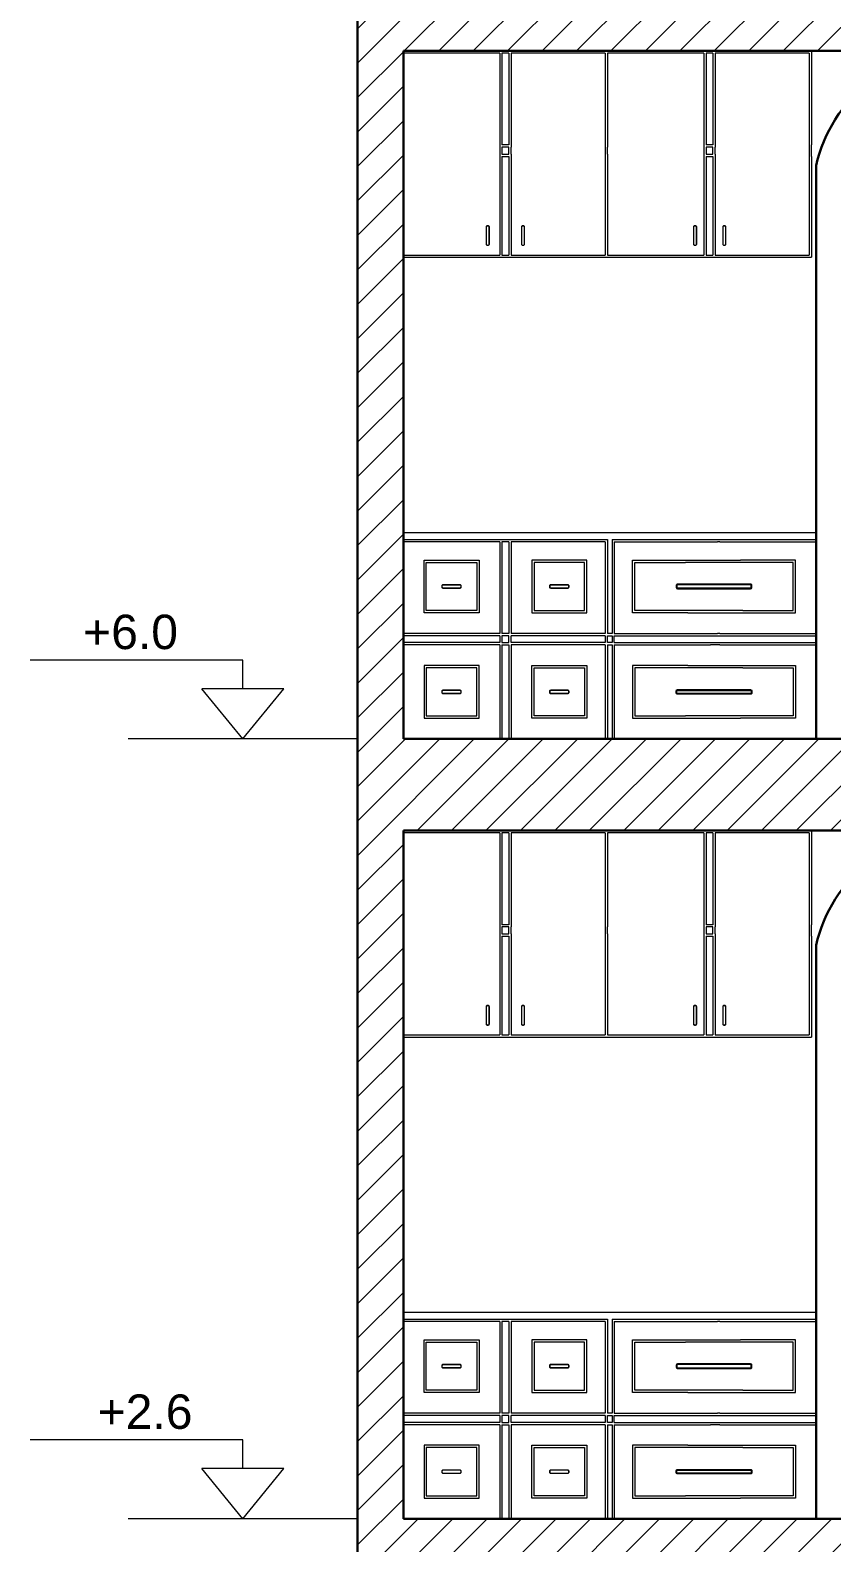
# Model space of a CAD drawing. Header units: inches. Extents: x 31 to 62.3, y 33.7 to 54.4.
# Drawn here: x 32.63 to 36.13, y 37.83 to 44.42 of the extents above; entities that cross this region are included whole.
import ezdxf

# ---------------------------------------------------------------- set-up
doc = ezdxf.new("R2010")
doc.units = ezdxf.units.IN
doc.header["$LTSCALE"] = 0.9
doc.header["$MEASUREMENT"] = 0
doc.styles.get("Standard").update_dxf_attribs({"font": 'arial.ttf'})

msp = doc.modelspace()

# ---------------------------------------------------------------- hatches: boundary and pattern name
at = {"lineweight": 9}
h = msp.add_hatch(dxfattribs=at)
h.set_pattern_fill('ANSI31', color=256, scale=0.85)
h.paths.add_polyline_path([(42.41094, 51.5321), (34.06094, 51.5321), (34.06094, 51.1221), (34.26094, 51.1221), (34.26094, 51.1321), (42.41094, 51.1321)])
h.paths.add_polyline_path([(42.41094, 48.1321), (34.26094, 48.1321), (34.06094, 48.1321), (34.06094, 47.7321), (34.26094, 47.7321), (42.41094, 47.7321)])
h.paths.add_polyline_path([(34.26094, 51.1221), (34.06094, 51.1221), (34.06094, 48.1321), (34.26094, 48.1321)])
h.paths.add_polyline_path([(34.26094, 47.7321), (34.06094, 47.7321), (34.06094, 44.7321), (34.26094, 44.7321)])
h.paths.add_polyline_path([(42.41094, 44.7321), (34.26094, 44.7321), (34.06094, 44.7321), (34.06094, 44.3321), (34.26094, 44.3321), (35.15094, 44.3321), (42.41094, 44.3321)])
h.paths.add_polyline_path([(34.26094, 44.3321), (34.06094, 44.3321), (34.06094, 41.33201), (34.26094, 41.33201)])
h.paths.add_polyline_path([(42.21094, 41.3321), (34.26094, 41.3321), (34.26094, 41.33201), (34.06094, 41.33201), (34.06094, 40.9221), (34.26094, 40.9221), (34.26094, 40.9321), (42.21094, 40.9321)])
h.paths.add_polyline_path([(34.26094, 40.9221), (34.06094, 40.9221), (34.06094, 37.3321), (34.26094, 37.3321), (34.26094, 37.5321), (42.41094, 37.5321), (42.41094, 37.9321), (34.26094, 37.9321)])
h.paths.add_polyline_path([(42.41094, 40.9321), (42.21094, 40.9321), (42.21094, 37.9321), (42.41094, 37.9321)])
h.paths.add_polyline_path([(45.21094, 40.9321), (45.01094, 40.9321), (45.01094, 37.9321), (45.21094, 37.9321)])
h.paths.add_polyline_path([(45.21094, 44.3321), (45.01094, 44.3321), (45.01094, 41.3321), (45.21094, 41.3321)])
h.paths.add_polyline_path([(42.41094, 44.3321), (42.21094, 44.3321), (42.21094, 41.3321), (42.41094, 41.3321)])
h.paths.add_polyline_path([(45.21094, 47.7321), (45.01094, 47.7321), (45.01094, 44.7321), (45.21094, 44.7321)])
h.paths.add_polyline_path([(42.41094, 47.7321), (42.21094, 47.7321), (42.21094, 44.7321), (42.41094, 44.7321)])
h.paths.add_polyline_path([(45.21094, 51.1321), (45.01094, 51.1321), (45.01094, 48.1321), (45.21094, 48.1321)])
h.paths.add_polyline_path([(42.41094, 51.1321), (42.21094, 51.1321), (42.21094, 48.1321), (42.41094, 48.1321)])

# ---------------------------------------------------------------- linework, layer by layer
at = {"lineweight": 30}
for p, q in [((34.26094, 44.3321), (42.41094, 44.3321)), ((34.26094, 44.3321), (34.26094, 41.3321)), ((36.06094, 43.8321), (36.06094, 41.3321)), ((42.41094, 41.3321), (34.26094, 41.3321)), ((34.26094, 40.9321), (42.41094, 40.9321)), ((34.26094, 40.9321), (34.26094, 37.9321)), ((36.06094, 40.4321), (36.06094, 37.9321)), ((42.41094, 37.9321), (34.26094, 37.9321))]:
    msp.add_line(p, q, dxfattribs=at)
at = {"lineweight": 9}
for p, q in [((34.26094, 44.3321), (35.15094, 44.3321)), ((34.26094, 43.4321), (34.26094, 43.4421)), ((33.56094, 41.6761), (32.63362, 41.6761)), ((33.56094, 41.55034), (33.56094, 41.6761)), ((33.56094, 41.3321), (33.38225, 41.55034)), ((33.73963, 41.55034), (33.38225, 41.55034)), ((33.56094, 41.3321), (33.73963, 41.55034)), ((34.06094, 41.3321), (33.06094, 41.3321)), ((33.56094, 38.2761), (32.63362, 38.2761)), ((33.56094, 38.15034), (33.56094, 38.2761)), ((33.56094, 37.9321), (33.38225, 38.15034)), ((33.73963, 38.15034), (33.38225, 38.15034)), ((33.56094, 37.9321), (33.73963, 38.15034)), ((34.06094, 37.9321), (33.06094, 37.9321))]:
    msp.add_line(p, q, dxfattribs=at)
at = {"color": 32, "lineweight": 9, "true_color": 0xcd6928}
for p, q in [((34.68094, 44.3221), (34.26094, 44.3221)), ((34.68094, 44.3221), (34.68094, 43.92215)), ((34.72094, 44.3221), (34.69094, 44.3221)), ((34.69094, 44.3221), (34.69094, 43.92215)), ((34.72094, 44.3221), (34.72094, 43.92215)), ((35.14094, 44.3221), (34.73094, 44.3221)), ((34.73094, 44.3221), (34.73094, 43.92215)), ((35.14094, 44.3221), (35.14094, 43.92215)), ((35.15094, 44.3221), (35.15094, 43.92215)), ((35.57094, 44.3221), (35.15094, 44.3221)), ((35.57094, 44.3221), (35.57094, 43.92215)), ((35.61094, 44.3221), (35.58094, 44.3221)), ((35.58094, 44.3221), (35.58094, 43.92215)), ((35.61094, 44.3221), (35.61094, 43.92215)), ((36.03094, 44.3221), (35.62094, 44.3221)), ((35.62094, 44.3221), (35.62094, 43.92215)), ((36.03094, 44.3221), (36.03094, 43.92215)), ((36.04094, 44.3321), (36.04094, 43.92215)), ((34.68094, 43.92215), (34.68094, 43.91215)), ((34.73094, 43.92215), (34.73094, 43.91215)), ((35.14094, 43.92215), (35.14094, 43.91215)), ((35.15094, 43.92215), (35.15094, 43.91215)), ((35.57094, 43.92215), (35.57094, 43.91215)), ((35.62094, 43.92215), (35.62094, 43.91215)), ((36.03094, 43.92215), (36.03094, 43.91215)), ((36.04094, 43.87215), (36.04094, 43.92215)), ((34.68094, 43.88215), (34.68094, 43.87215)), ((34.68094, 43.87215), (34.68094, 43.46219)), ((34.69094, 43.87215), (34.69094, 43.46219)), ((34.72094, 43.87215), (34.72094, 43.46219)), ((34.73094, 43.88215), (34.73094, 43.87215)), ((34.73094, 43.87215), (34.73094, 43.46219)), ((35.14094, 43.88215), (35.14094, 43.87215)), ((35.14094, 43.87215), (35.14094, 43.46219)), ((35.15094, 43.88215), (35.15094, 43.91215)), ((35.15094, 43.88215), (35.15094, 43.87215)), ((35.15094, 43.87215), (35.15094, 43.46219)), ((35.57094, 43.88215), (35.57094, 43.87215)), ((35.57094, 43.87215), (35.57094, 43.46219)), ((35.58094, 43.87215), (35.58094, 43.46219)), ((35.61094, 43.87215), (35.61094, 43.46219)), ((35.62094, 43.88215), (35.62094, 43.87215)), ((35.62094, 43.87215), (35.62094, 43.46219)), ((36.03094, 43.88215), (36.03094, 43.87215)), ((36.03094, 43.87215), (36.03094, 43.46219)), ((36.04094, 43.87215), (36.04094, 43.46219)), ((34.68094, 43.46219), (34.68094, 43.4421)), ((34.69094, 43.46219), (34.69094, 43.4421)), ((34.72094, 43.46219), (34.72094, 43.4421)), ((34.73094, 43.46219), (34.73094, 43.4421)), ((35.14094, 43.46219), (35.14094, 43.4421)), ((35.15094, 43.46219), (35.15094, 43.4421)), ((35.57094, 43.46219), (35.57094, 43.4421)), ((35.58094, 43.46219), (35.58094, 43.4421)), ((35.61094, 43.46219), (35.61094, 43.4421)), ((35.62094, 43.46219), (35.62094, 43.4421)), ((36.03094, 43.46219), (36.03094, 43.4421)), ((36.04094, 43.46219), (36.04094, 43.4321)), ((34.26094, 43.4421), (34.68094, 43.4421)), ((34.26094, 43.4321), (34.92571, 43.4321)), ((34.69094, 43.4421), (34.72094, 43.4421)), ((34.73094, 43.4421), (35.14094, 43.4421)), ((34.92571, 43.4321), (35.15094, 43.4321)), ((35.15094, 43.4421), (35.57094, 43.4421)), ((35.15094, 43.4321), (35.81571, 43.4321)), ((35.58094, 43.4421), (35.61094, 43.4421)), ((35.62094, 43.4421), (36.03094, 43.4421)), ((35.81571, 43.4321), (36.04094, 43.4321)), ((34.26094, 42.23201), (36.06094, 42.23201)), ((34.26094, 42.20201), (35.15094, 42.20201)), ((34.68094, 42.19201), (34.26094, 42.19201)), ((34.68094, 42.19201), (34.68094, 41.79206)), ((34.72094, 42.19201), (34.69094, 42.19201)), ((34.69094, 42.19201), (34.69094, 41.79206)), ((34.72094, 42.19201), (34.72094, 41.79206)), ((35.14094, 42.19201), (34.73094, 42.19201)), ((34.73094, 42.19201), (34.73094, 41.79206)), ((35.14094, 42.19201), (35.14094, 41.79206)), ((35.15094, 42.20201), (35.15094, 41.79206)), ((35.17094, 42.20201), (35.17094, 41.79206)), ((35.17094, 42.20201), (36.06094, 42.20201)), ((35.18094, 42.19201), (35.18094, 41.79206)), ((35.18094, 42.19201), (35.59094, 42.19201)), ((35.59094, 42.19201), (35.60094, 42.19201)), ((35.60094, 42.19201), (35.63094, 42.19201)), ((35.64094, 42.19201), (35.63094, 42.19201)), ((35.64094, 42.19201), (36.06094, 42.19201)), ((35.26094, 42.11201), (35.50094, 42.11201)), ((35.26094, 41.88206), (35.26094, 42.11201)), ((35.27094, 42.10201), (35.49094, 42.10201)), ((35.27094, 41.89206), (35.27094, 42.10201)), ((35.74094, 42.10201), (35.49094, 42.10201)), ((35.50094, 42.11201), (35.73094, 42.11201)), ((35.97094, 42.11201), (35.73094, 42.11201)), ((35.96094, 42.10201), (35.74094, 42.10201)), ((35.96094, 41.89206), (35.96094, 42.10201)), ((35.97094, 41.88206), (35.97094, 42.11201)), ((35.50094, 41.88206), (35.26094, 41.88206)), ((35.49094, 41.89206), (35.27094, 41.89206)), ((35.74094, 41.89206), (35.49094, 41.89206)), ((35.50094, 41.88206), (35.73094, 41.88206)), ((35.73094, 41.88206), (35.97094, 41.88206)), ((35.74094, 41.89206), (35.96094, 41.89206)), ((34.68094, 41.79206), (34.26094, 41.79206)), ((34.68094, 41.78206), (34.26094, 41.78206)), ((34.68094, 41.75206), (34.26094, 41.75206)), ((35.14094, 41.79206), (34.73094, 41.79206)), ((35.14094, 41.78206), (34.73094, 41.78206)), ((35.14094, 41.75206), (34.73094, 41.75206)), ((35.18094, 41.79206), (35.59094, 41.79206)), ((35.18094, 41.78206), (35.59094, 41.78206)), ((35.18094, 41.75206), (35.59094, 41.75206)), ((35.59094, 41.79206), (35.60094, 41.79206)), ((35.59094, 41.78206), (35.64094, 41.78206)), ((35.59094, 41.75206), (35.64094, 41.75206)), ((35.64094, 41.79206), (35.63094, 41.79206)), ((35.64094, 41.79206), (36.06094, 41.79206)), ((35.64094, 41.78206), (36.06094, 41.78206)), ((35.64094, 41.75206), (36.06094, 41.75206)), ((34.68094, 41.74206), (34.26094, 41.74206)), ((34.68094, 41.74206), (34.68094, 41.3321)), ((34.69094, 41.74206), (34.69094, 41.3321)), ((34.72094, 41.74206), (34.72094, 41.3321)), ((35.14094, 41.74206), (34.73094, 41.74206)), ((34.73094, 41.74206), (34.73094, 41.3321)), ((35.14094, 41.74206), (35.14094, 41.3321)), ((35.15094, 41.74206), (35.15094, 41.3321)), ((35.17094, 41.74206), (35.17094, 41.3321)), ((35.18094, 41.74206), (35.59094, 41.74206)), ((35.18094, 41.74206), (35.18094, 41.3321)), ((35.59094, 41.74206), (35.60094, 41.74206)), ((35.64094, 41.74206), (35.63094, 41.74206)), ((35.64094, 41.74206), (36.06094, 41.74206)), ((35.50094, 41.65206), (35.26094, 41.65206)), ((35.26094, 41.65206), (35.26094, 41.4221)), ((35.49094, 41.64206), (35.27094, 41.64206)), ((35.27094, 41.64206), (35.27094, 41.4321)), ((35.74094, 41.64206), (35.49094, 41.64206)), ((35.50094, 41.65206), (35.73094, 41.65206)), ((35.73094, 41.65206), (35.97094, 41.65206)), ((35.74094, 41.64206), (35.96094, 41.64206)), ((35.96094, 41.64206), (35.96094, 41.4321)), ((35.97094, 41.65206), (35.97094, 41.4221)), ((35.26094, 41.4221), (35.50094, 41.4221)), ((35.27094, 41.4321), (35.49094, 41.4321)), ((35.74094, 41.4321), (35.49094, 41.4321)), ((35.50094, 41.4221), (35.73094, 41.4221)), ((35.97094, 41.4221), (35.73094, 41.4221)), ((35.96094, 41.4321), (35.74094, 41.4321)), ((34.68094, 40.9221), (34.26094, 40.9221)), ((34.68094, 40.9221), (34.68094, 40.52215)), ((34.72094, 40.9221), (34.69094, 40.9221)), ((34.69094, 40.9221), (34.69094, 40.52215)), ((34.72094, 40.9221), (34.72094, 40.52215)), ((35.14094, 40.9221), (34.73094, 40.9221)), ((34.73094, 40.9221), (34.73094, 40.52215)), ((35.14094, 40.9221), (35.14094, 40.52215)), ((35.15094, 40.9221), (35.15094, 40.52215)), ((35.57094, 40.9221), (35.15094, 40.9221)), ((35.57094, 40.9221), (35.57094, 40.52215)), ((35.61094, 40.9221), (35.58094, 40.9221)), ((35.58094, 40.9221), (35.58094, 40.52215)), ((35.61094, 40.9221), (35.61094, 40.52215)), ((36.03094, 40.9221), (35.62094, 40.9221)), ((35.62094, 40.9221), (35.62094, 40.52215)), ((36.03094, 40.9221), (36.03094, 40.52215)), ((36.04094, 40.9321), (36.04094, 40.52215)), ((34.68094, 40.52215), (34.68094, 40.51215)), ((34.73094, 40.52215), (34.73094, 40.51215)), ((35.14094, 40.52215), (35.14094, 40.51215)), ((35.15094, 40.52215), (35.15094, 40.51215)), ((35.15094, 40.48215), (35.15094, 40.51215)), ((35.57094, 40.52215), (35.57094, 40.51215)), ((35.62094, 40.52215), (35.62094, 40.51215)), ((36.03094, 40.52215), (36.03094, 40.51215)), ((36.04094, 40.47215), (36.04094, 40.52215)), ((34.68094, 40.48215), (34.68094, 40.47215)), ((34.68094, 40.47215), (34.68094, 40.06219)), ((34.69094, 40.47215), (34.69094, 40.06219)), ((34.72094, 40.47215), (34.72094, 40.06219)), ((34.73094, 40.48215), (34.73094, 40.47215)), ((34.73094, 40.47215), (34.73094, 40.06219)), ((35.14094, 40.48215), (35.14094, 40.47215)), ((35.14094, 40.47215), (35.14094, 40.06219)), ((35.15094, 40.48215), (35.15094, 40.47215)), ((35.15094, 40.47215), (35.15094, 40.06219)), ((35.57094, 40.48215), (35.57094, 40.47215)), ((35.57094, 40.47215), (35.57094, 40.06219)), ((35.58094, 40.47215), (35.58094, 40.06219)), ((35.61094, 40.47215), (35.61094, 40.06219)), ((35.62094, 40.48215), (35.62094, 40.47215)), ((35.62094, 40.47215), (35.62094, 40.06219)), ((36.03094, 40.48215), (36.03094, 40.47215)), ((36.03094, 40.47215), (36.03094, 40.06219)), ((36.04094, 40.47215), (36.04094, 40.06219)), ((34.26094, 40.0421), (34.68094, 40.0421)), ((34.26094, 40.0321), (34.92571, 40.0321)), ((34.68094, 40.06219), (34.68094, 40.0421)), ((34.69094, 40.06219), (34.69094, 40.0421)), ((34.69094, 40.0421), (34.72094, 40.0421)), ((34.72094, 40.06219), (34.72094, 40.0421)), ((34.73094, 40.06219), (34.73094, 40.0421)), ((34.73094, 40.0421), (35.14094, 40.0421)), ((34.92571, 40.0321), (35.15094, 40.0321)), ((35.14094, 40.06219), (35.14094, 40.0421)), ((35.15094, 40.06219), (35.15094, 40.0421)), ((35.15094, 40.0421), (35.57094, 40.0421)), ((35.15094, 40.0321), (35.81571, 40.0321)), ((35.57094, 40.06219), (35.57094, 40.0421)), ((35.58094, 40.06219), (35.58094, 40.0421)), ((35.58094, 40.0421), (35.61094, 40.0421)), ((35.61094, 40.06219), (35.61094, 40.0421)), ((35.62094, 40.06219), (35.62094, 40.0421)), ((35.62094, 40.0421), (36.03094, 40.0421)), ((35.81571, 40.0321), (36.04094, 40.0321)), ((36.03094, 40.06219), (36.03094, 40.0421)), ((36.04094, 40.06219), (36.04094, 40.0321)), ((34.26094, 38.83201), (36.06094, 38.83201)), ((34.26094, 38.80201), (35.15094, 38.80201)), ((34.68094, 38.79201), (34.26094, 38.79201)), ((34.68094, 38.79201), (34.68094, 38.39206)), ((34.72094, 38.79201), (34.69094, 38.79201)), ((34.69094, 38.79201), (34.69094, 38.39206)), ((34.72094, 38.79201), (34.72094, 38.39206)), ((35.14094, 38.79201), (34.73094, 38.79201)), ((34.73094, 38.79201), (34.73094, 38.39206)), ((35.14094, 38.79201), (35.14094, 38.39206)), ((35.15094, 38.80201), (35.15094, 38.39206)), ((35.17094, 38.80201), (36.06094, 38.80201)), ((35.17094, 38.80201), (35.17094, 38.39206)), ((35.18094, 38.79201), (35.59094, 38.79201)), ((35.18094, 38.79201), (35.18094, 38.39206)), ((35.59094, 38.79201), (35.60094, 38.79201)), ((35.60094, 38.79201), (35.63094, 38.79201)), ((35.64094, 38.79201), (35.63094, 38.79201)), ((35.64094, 38.79201), (36.06094, 38.79201)), ((35.26094, 38.71201), (35.50094, 38.71201)), ((35.26094, 38.48206), (35.26094, 38.71201)), ((35.27094, 38.70201), (35.49094, 38.70201)), ((35.27094, 38.49206), (35.27094, 38.70201)), ((35.74094, 38.70201), (35.49094, 38.70201)), ((35.50094, 38.71201), (35.73094, 38.71201)), ((35.97094, 38.71201), (35.73094, 38.71201)), ((35.96094, 38.70201), (35.74094, 38.70201)), ((35.96094, 38.49206), (35.96094, 38.70201)), ((35.97094, 38.48206), (35.97094, 38.71201)), ((35.50094, 38.48206), (35.26094, 38.48206)), ((35.49094, 38.49206), (35.27094, 38.49206)), ((35.74094, 38.49206), (35.49094, 38.49206)), ((35.50094, 38.48206), (35.73094, 38.48206)), ((35.73094, 38.48206), (35.97094, 38.48206)), ((35.74094, 38.49206), (35.96094, 38.49206)), ((34.68094, 38.39206), (34.26094, 38.39206)), ((35.14094, 38.39206), (34.73094, 38.39206)), ((35.18094, 38.39206), (35.59094, 38.39206)), ((35.59094, 38.39206), (35.60094, 38.39206)), ((35.64094, 38.39206), (35.63094, 38.39206)), ((35.64094, 38.39206), (36.06094, 38.39206)), ((34.68094, 38.38206), (34.26094, 38.38206)), ((34.68094, 38.35206), (34.26094, 38.35206)), ((34.68094, 38.34206), (34.26094, 38.34206)), ((34.68094, 38.34206), (34.68094, 37.9321)), ((34.69094, 38.34206), (34.69094, 37.9321)), ((34.72094, 38.34206), (34.72094, 37.9321)), ((35.14094, 38.38206), (34.73094, 38.38206)), ((35.14094, 38.35206), (34.73094, 38.35206)), ((35.14094, 38.34206), (34.73094, 38.34206)), ((34.73094, 38.34206), (34.73094, 37.9321)), ((35.14094, 38.34206), (35.14094, 37.9321)), ((35.15094, 38.34206), (35.15094, 37.9321)), ((35.17094, 38.34206), (35.17094, 37.9321)), ((35.18094, 38.38206), (35.59094, 38.38206)), ((35.18094, 38.35206), (35.59094, 38.35206)), ((35.18094, 38.34206), (35.18094, 37.9321)), ((35.18094, 38.34206), (35.59094, 38.34206)), ((35.59094, 38.38206), (35.64094, 38.38206)), ((35.59094, 38.35206), (35.64094, 38.35206)), ((35.59094, 38.34206), (35.60094, 38.34206)), ((35.64094, 38.34206), (35.63094, 38.34206)), ((35.64094, 38.38206), (36.06094, 38.38206)), ((35.64094, 38.35206), (36.06094, 38.35206)), ((35.64094, 38.34206), (36.06094, 38.34206)), ((35.50094, 38.25206), (35.26094, 38.25206)), ((35.26094, 38.25206), (35.26094, 38.0221)), ((35.50094, 38.25206), (35.73094, 38.25206)), ((35.73094, 38.25206), (35.97094, 38.25206)), ((35.97094, 38.25206), (35.97094, 38.0221)), ((35.49094, 38.24206), (35.27094, 38.24206)), ((35.27094, 38.24206), (35.27094, 38.0321)), ((35.74094, 38.24206), (35.49094, 38.24206)), ((35.74094, 38.24206), (35.96094, 38.24206)), ((35.96094, 38.24206), (35.96094, 38.0321)), ((35.26094, 38.0221), (35.50094, 38.0221)), ((35.27094, 38.0321), (35.49094, 38.0321)), ((35.74094, 38.0321), (35.49094, 38.0321)), ((35.50094, 38.0221), (35.73094, 38.0221)), ((35.97094, 38.0221), (35.73094, 38.0221)), ((35.96094, 38.0321), (35.74094, 38.0321))]:
    msp.add_line(p, q, dxfattribs=at)
at = {"lineweight": 30}
msp.add_lwpolyline([(34.06094, 37.3321), (34.06094, 51.5321), (42.41094, 51.5321)], dxfattribs=at)
at = {"color": 32, "lineweight": 9, "true_color": 0xcd6928}
for points in [[(34.72094, 43.92215), (34.69094, 43.92215)], [(35.61094, 43.92215), (35.58094, 43.92215)], [(34.68094, 43.91215), (34.68094, 43.88215)], [(34.69094, 43.87215), (34.72094, 43.87215)], [(34.73094, 43.88215), (34.73094, 43.91215)], [(35.14094, 43.91215), (35.14094, 43.88215)], [(35.57094, 43.91215), (35.57094, 43.88215)], [(35.58094, 43.87215), (35.61094, 43.87215)], [(35.62094, 43.88215), (35.62094, 43.91215)], [(36.03094, 43.91215), (36.03094, 43.88215)], [(34.68094, 41.78206), (34.68094, 41.75206)], [(34.72094, 41.79206), (34.69094, 41.79206)], [(34.73094, 41.75206), (34.73094, 41.78206)], [(35.14094, 41.78206), (35.14094, 41.75206)], [(35.17094, 41.79206), (35.15094, 41.79206)], [(35.18094, 41.75206), (35.18094, 41.78206)], [(35.60094, 41.79206), (35.63094, 41.79206)], [(34.69094, 41.74206), (34.72094, 41.74206)], [(35.15094, 41.74206), (35.17094, 41.74206)], [(35.63094, 41.74206), (35.60094, 41.74206)], [(34.68094, 40.51215), (34.68094, 40.48215)], [(34.72094, 40.52215), (34.69094, 40.52215)], [(34.73094, 40.48215), (34.73094, 40.51215)], [(35.14094, 40.51215), (35.14094, 40.48215)], [(35.57094, 40.51215), (35.57094, 40.48215)], [(35.61094, 40.52215), (35.58094, 40.52215)], [(35.62094, 40.48215), (35.62094, 40.51215)], [(36.03094, 40.51215), (36.03094, 40.48215)], [(34.69094, 40.47215), (34.72094, 40.47215)], [(35.58094, 40.47215), (35.61094, 40.47215)], [(34.72094, 38.39206), (34.69094, 38.39206)], [(35.17094, 38.39206), (35.15094, 38.39206)], [(35.60094, 38.39206), (35.63094, 38.39206)], [(34.68094, 38.38206), (34.68094, 38.35206)], [(34.69094, 38.34206), (34.72094, 38.34206)], [(34.73094, 38.35206), (34.73094, 38.38206)], [(35.14094, 38.38206), (35.14094, 38.35206)], [(35.15094, 38.34206), (35.17094, 38.34206)], [(35.18094, 38.35206), (35.18094, 38.38206)], [(35.63094, 38.34206), (35.60094, 38.34206)]]:
    msp.add_lwpolyline(points, dxfattribs=at)
for points in [[(34.72094, 43.91215), (34.69094, 43.91215), (34.69094, 43.88215), (34.72094, 43.88215)], [(35.61094, 43.91215), (35.58094, 43.91215), (35.58094, 43.88215), (35.61094, 43.88215)], [(34.35094, 42.11201), (34.59094, 42.11201), (34.59094, 41.88206), (34.35094, 41.88206)], [(34.36094, 42.10201), (34.58094, 42.10201), (34.58094, 41.89206), (34.36094, 41.89206)], [(35.06094, 42.11201), (34.82094, 42.11201), (34.82094, 41.88206), (35.06094, 41.88206)], [(35.05094, 42.10201), (34.83094, 42.10201), (34.83094, 41.89206), (35.05094, 41.89206)], [(34.72094, 41.78206), (34.69094, 41.78206), (34.69094, 41.75206), (34.72094, 41.75206)], [(35.15107, 41.78206), (35.17094, 41.78206), (35.17094, 41.75206), (35.15107, 41.75206)], [(34.35094, 41.4221), (34.59094, 41.4221), (34.59094, 41.65206), (34.35094, 41.65206)], [(34.36094, 41.4321), (34.58094, 41.4321), (34.58094, 41.64206), (34.36094, 41.64206)], [(35.06094, 41.4221), (34.82094, 41.4221), (34.82094, 41.65206), (35.06094, 41.65206)], [(35.05094, 41.4321), (34.83094, 41.4321), (34.83094, 41.64206), (35.05094, 41.64206)], [(34.72094, 40.51215), (34.69094, 40.51215), (34.69094, 40.48215), (34.72094, 40.48215)], [(35.61094, 40.51215), (35.58094, 40.51215), (35.58094, 40.48215), (35.61094, 40.48215)], [(34.35094, 38.71201), (34.59094, 38.71201), (34.59094, 38.48206), (34.35094, 38.48206)], [(34.36094, 38.70201), (34.58094, 38.70201), (34.58094, 38.49206), (34.36094, 38.49206)], [(35.06094, 38.71201), (34.82094, 38.71201), (34.82094, 38.48206), (35.06094, 38.48206)], [(35.05094, 38.70201), (34.83094, 38.70201), (34.83094, 38.49206), (35.05094, 38.49206)], [(34.72094, 38.38206), (34.69094, 38.38206), (34.69094, 38.35206), (34.72094, 38.35206)], [(35.15107, 38.38206), (35.17094, 38.38206), (35.17094, 38.35206), (35.15107, 38.35206)], [(34.35094, 38.0221), (34.59094, 38.0221), (34.59094, 38.25206), (34.35094, 38.25206)], [(35.06094, 38.0221), (34.82094, 38.0221), (34.82094, 38.25206), (35.06094, 38.25206)], [(34.36094, 38.0321), (34.58094, 38.0321), (34.58094, 38.24206), (34.36094, 38.24206)], [(35.05094, 38.0321), (34.83094, 38.0321), (34.83094, 38.24206), (35.05094, 38.24206)]]:
    msp.add_lwpolyline(points, close=True, dxfattribs=at)
for points in [[(34.63595, 43.48943), (34.63595, 43.56449, 0.4142136), (34.63095, 43.56949), (34.62662, 43.56949, 0.4142136), (34.62162, 43.56449), (34.62162, 43.48943, 0.4142136), (34.62662, 43.48443), (34.63095, 43.48443, 0.4142136)], [(34.63495, 43.48943), (34.63495, 43.56449, 0.4142136), (34.63095, 43.56849), (34.62662, 43.56849, 0.4142136), (34.62262, 43.56449), (34.62262, 43.48943, 0.4142136), (34.62662, 43.48543), (34.63095, 43.48543, 0.4142136)], [(34.7899, 43.48943), (34.7899, 43.56449, 0.4142136), (34.7849, 43.56949), (34.78057, 43.56949, 0.4142136), (34.77557, 43.56449), (34.77557, 43.48943, 0.4142136), (34.78057, 43.48443), (34.7849, 43.48443, 0.4142136)], [(34.7889, 43.48943), (34.7889, 43.56449, 0.4142136), (34.7849, 43.56849), (34.78057, 43.56849, 0.4142136), (34.77657, 43.56449), (34.77657, 43.48943, 0.4142136), (34.78057, 43.48543), (34.7849, 43.48543, 0.4142136)], [(35.54015, 43.48943), (35.54015, 43.56449, 0.4142136), (35.53515, 43.56949), (35.53083, 43.56949, 0.4142136), (35.52583, 43.56449), (35.52583, 43.48943, 0.4142136), (35.53083, 43.48443), (35.53515, 43.48443, 0.4142136)], [(35.53915, 43.48943), (35.53915, 43.56449, 0.4142136), (35.53515, 43.56849), (35.53083, 43.56849, 0.4142136), (35.52683, 43.56449), (35.52683, 43.48943, 0.4142136), (35.53083, 43.48543), (35.53515, 43.48543, 0.4142136)], [(35.66789, 43.48943), (35.66789, 43.56449, 0.4142136), (35.66289, 43.56949), (35.65856, 43.56949, 0.4142136), (35.65356, 43.56449), (35.65356, 43.48943, 0.4142136), (35.65856, 43.48443), (35.66289, 43.48443, 0.4142136)], [(35.66689, 43.48943), (35.66689, 43.56449, 0.4142136), (35.66289, 43.56849), (35.65856, 43.56849, 0.4142136), (35.65456, 43.56449), (35.65456, 43.48943, 0.4142136), (35.65856, 43.48543), (35.66289, 43.48543, 0.4142136)], [(34.50848, 42.0042), (34.43341, 42.0042, 0.4142136), (34.42841, 41.9992), (34.42841, 41.99487, 0.4142136), (34.43341, 41.98987), (34.50848, 41.98987, 0.4142136), (34.51348, 41.99487), (34.51348, 41.9992, 0.4142136)], [(34.50848, 42.0032), (34.43341, 42.0032, 0.4142136), (34.42941, 41.9992), (34.42941, 41.99487, 0.4142136), (34.43341, 41.99087), (34.50848, 41.99087, 0.4142136), (34.51248, 41.99487), (34.51248, 41.9992, 0.4142136)], [(34.97848, 42.0042), (34.90341, 42.0042, 0.4142136), (34.89841, 41.9992), (34.89841, 41.99487, 0.4142136), (34.90341, 41.98987), (34.97848, 41.98987, 0.4142136), (34.98348, 41.99487), (34.98348, 41.9992, 0.4142136)], [(34.97848, 42.0032), (34.90341, 42.0032, 0.4142136), (34.89941, 41.9992), (34.89941, 41.99487, 0.4142136), (34.90341, 41.99087), (34.97848, 41.99087, 0.4142136), (34.98248, 41.99487), (34.98248, 41.9992, 0.4142136)], [(35.45632, 41.98719), (35.77557, 41.98719, 0.4142136), (35.78057, 41.99219), (35.78057, 42.00188, 0.4142136), (35.77557, 42.00688), (35.45632, 42.00688, 0.4142136), (35.45132, 42.00188), (35.45132, 41.99219, 0.4142136)], [(35.45632, 41.99019), (35.77557, 41.99019, 0.4142136), (35.77757, 41.99219), (35.77757, 42.00188, 0.4142136), (35.77557, 42.00388), (35.45632, 42.00388, 0.4142136), (35.45432, 42.00188), (35.45432, 41.99219, 0.4142136)], [(34.50848, 41.54424), (34.43341, 41.54424, 0.4142136), (34.42841, 41.53924), (34.42841, 41.53492, 0.4142136), (34.43341, 41.52992), (34.50848, 41.52992, 0.4142136), (34.51348, 41.53492), (34.51348, 41.53924, 0.4142136)], [(34.50848, 41.54324), (34.43341, 41.54324, 0.4142136), (34.42941, 41.53924), (34.42941, 41.53492, 0.4142136), (34.43341, 41.53092), (34.50848, 41.53092, 0.4142136), (34.51248, 41.53492), (34.51248, 41.53924, 0.4142136)], [(34.97848, 41.54424), (34.90341, 41.54424, 0.4142136), (34.89841, 41.53924), (34.89841, 41.53492, 0.4142136), (34.90341, 41.52992), (34.97848, 41.52992, 0.4142136), (34.98348, 41.53492), (34.98348, 41.53924, 0.4142136)], [(34.97848, 41.54324), (34.90341, 41.54324, 0.4142136), (34.89941, 41.53924), (34.89941, 41.53492, 0.4142136), (34.90341, 41.53092), (34.97848, 41.53092, 0.4142136), (34.98248, 41.53492), (34.98248, 41.53924, 0.4142136)], [(35.45632, 41.54692), (35.77557, 41.54692, -0.4142136), (35.78057, 41.54192), (35.78057, 41.53224, -0.4142136), (35.77557, 41.52724), (35.45632, 41.52724, -0.4142136), (35.45132, 41.53224), (35.45132, 41.54192, -0.4142136)], [(35.45632, 41.54392), (35.77557, 41.54392, -0.4142136), (35.77757, 41.54192), (35.77757, 41.53224, -0.4142136), (35.77557, 41.53024), (35.45632, 41.53024, -0.4142136), (35.45432, 41.53224), (35.45432, 41.54192, -0.4142136)], [(34.63595, 40.08943), (34.63595, 40.16449, 0.4142136), (34.63095, 40.16949), (34.62662, 40.16949, 0.4142136), (34.62162, 40.16449), (34.62162, 40.08943, 0.4142136), (34.62662, 40.08443), (34.63095, 40.08443, 0.4142136)], [(34.63495, 40.08943), (34.63495, 40.16449, 0.4142136), (34.63095, 40.16849), (34.62662, 40.16849, 0.4142136), (34.62262, 40.16449), (34.62262, 40.08943, 0.4142136), (34.62662, 40.08543), (34.63095, 40.08543, 0.4142136)], [(34.7899, 40.08943), (34.7899, 40.16449, 0.4142136), (34.7849, 40.16949), (34.78057, 40.16949, 0.4142136), (34.77557, 40.16449), (34.77557, 40.08943, 0.4142136), (34.78057, 40.08443), (34.7849, 40.08443, 0.4142136)], [(34.7889, 40.08943), (34.7889, 40.16449, 0.4142136), (34.7849, 40.16849), (34.78057, 40.16849, 0.4142136), (34.77657, 40.16449), (34.77657, 40.08943, 0.4142136), (34.78057, 40.08543), (34.7849, 40.08543, 0.4142136)], [(35.54015, 40.08943), (35.54015, 40.16449, 0.4142136), (35.53515, 40.16949), (35.53083, 40.16949, 0.4142136), (35.52583, 40.16449), (35.52583, 40.08943, 0.4142136), (35.53083, 40.08443), (35.53515, 40.08443, 0.4142136)], [(35.53915, 40.08943), (35.53915, 40.16449, 0.4142136), (35.53515, 40.16849), (35.53083, 40.16849, 0.4142136), (35.52683, 40.16449), (35.52683, 40.08943, 0.4142136), (35.53083, 40.08543), (35.53515, 40.08543, 0.4142136)], [(35.66789, 40.08943), (35.66789, 40.16449, 0.4142136), (35.66289, 40.16949), (35.65856, 40.16949, 0.4142136), (35.65356, 40.16449), (35.65356, 40.08943, 0.4142136), (35.65856, 40.08443), (35.66289, 40.08443, 0.4142136)], [(35.66689, 40.08943), (35.66689, 40.16449, 0.4142136), (35.66289, 40.16849), (35.65856, 40.16849, 0.4142136), (35.65456, 40.16449), (35.65456, 40.08943, 0.4142136), (35.65856, 40.08543), (35.66289, 40.08543, 0.4142136)], [(34.50848, 38.6042), (34.43341, 38.6042, 0.4142136), (34.42841, 38.5992), (34.42841, 38.59487, 0.4142136), (34.43341, 38.58987), (34.50848, 38.58987, 0.4142136), (34.51348, 38.59487), (34.51348, 38.5992, 0.4142136)], [(34.50848, 38.6032), (34.43341, 38.6032, 0.4142136), (34.42941, 38.5992), (34.42941, 38.59487, 0.4142136), (34.43341, 38.59087), (34.50848, 38.59087, 0.4142136), (34.51248, 38.59487), (34.51248, 38.5992, 0.4142136)], [(34.97848, 38.6042), (34.90341, 38.6042, 0.4142136), (34.89841, 38.5992), (34.89841, 38.59487, 0.4142136), (34.90341, 38.58987), (34.97848, 38.58987, 0.4142136), (34.98348, 38.59487), (34.98348, 38.5992, 0.4142136)], [(34.97848, 38.6032), (34.90341, 38.6032, 0.4142136), (34.89941, 38.5992), (34.89941, 38.59487, 0.4142136), (34.90341, 38.59087), (34.97848, 38.59087, 0.4142136), (34.98248, 38.59487), (34.98248, 38.5992, 0.4142136)], [(35.45632, 38.58719), (35.77557, 38.58719, 0.4142136), (35.78057, 38.59219), (35.78057, 38.60188, 0.4142136), (35.77557, 38.60688), (35.45632, 38.60688, 0.4142136), (35.45132, 38.60188), (35.45132, 38.59219, 0.4142136)], [(35.45632, 38.59019), (35.77557, 38.59019, 0.4142136), (35.77757, 38.59219), (35.77757, 38.60188, 0.4142136), (35.77557, 38.60388), (35.45632, 38.60388, 0.4142136), (35.45432, 38.60188), (35.45432, 38.59219, 0.4142136)], [(34.50848, 38.14424), (34.43341, 38.14424, 0.4142136), (34.42841, 38.13924), (34.42841, 38.13492, 0.4142136), (34.43341, 38.12992), (34.50848, 38.12992, 0.4142136), (34.51348, 38.13492), (34.51348, 38.13924, 0.4142136)], [(34.50848, 38.14324), (34.43341, 38.14324, 0.4142136), (34.42941, 38.13924), (34.42941, 38.13492, 0.4142136), (34.43341, 38.13092), (34.50848, 38.13092, 0.4142136), (34.51248, 38.13492), (34.51248, 38.13924, 0.4142136)], [(34.97848, 38.14424), (34.90341, 38.14424, 0.4142136), (34.89841, 38.13924), (34.89841, 38.13492, 0.4142136), (34.90341, 38.12992), (34.97848, 38.12992, 0.4142136), (34.98348, 38.13492), (34.98348, 38.13924, 0.4142136)], [(34.97848, 38.14324), (34.90341, 38.14324, 0.4142136), (34.89941, 38.13924), (34.89941, 38.13492, 0.4142136), (34.90341, 38.13092), (34.97848, 38.13092, 0.4142136), (34.98248, 38.13492), (34.98248, 38.13924, 0.4142136)], [(35.45632, 38.14692), (35.77557, 38.14692, -0.4142136), (35.78057, 38.14192), (35.78057, 38.13224, -0.4142136), (35.77557, 38.12724), (35.45632, 38.12724, -0.4142136), (35.45132, 38.13224), (35.45132, 38.14192, -0.4142136)], [(35.45632, 38.14392), (35.77557, 38.14392, -0.4142136), (35.77757, 38.14192), (35.77757, 38.13224, -0.4142136), (35.77557, 38.13024), (35.45632, 38.13024, -0.4142136), (35.45432, 38.13224), (35.45432, 38.14192, -0.4142136)]]:
    msp.add_lwpolyline(points, format="xyb", close=True, dxfattribs=at)
at = {"lineweight": 30}
for centre in [(36.68594, 43.69018), (36.68594, 40.29018)]:
    msp.add_arc(centre, 0.64091, 12.793399, 167.206601, dxfattribs=at)

# ---------------------------------------------------------------- texts
at = {"lineweight": 9, "char_height": 0.15, "attachment_point": 1}
for s, insert in [('+6.0', (32.86434, 41.87379)), ('+2.6', (32.92768, 38.47379))]:
    msp.add_mtext_dynamic_manual_height_columns(s, width=0.2417315, gutter_width=1, heights=[0], dxfattribs=dict(at, insert=insert))

doc.saveas('drawing.dxf')
